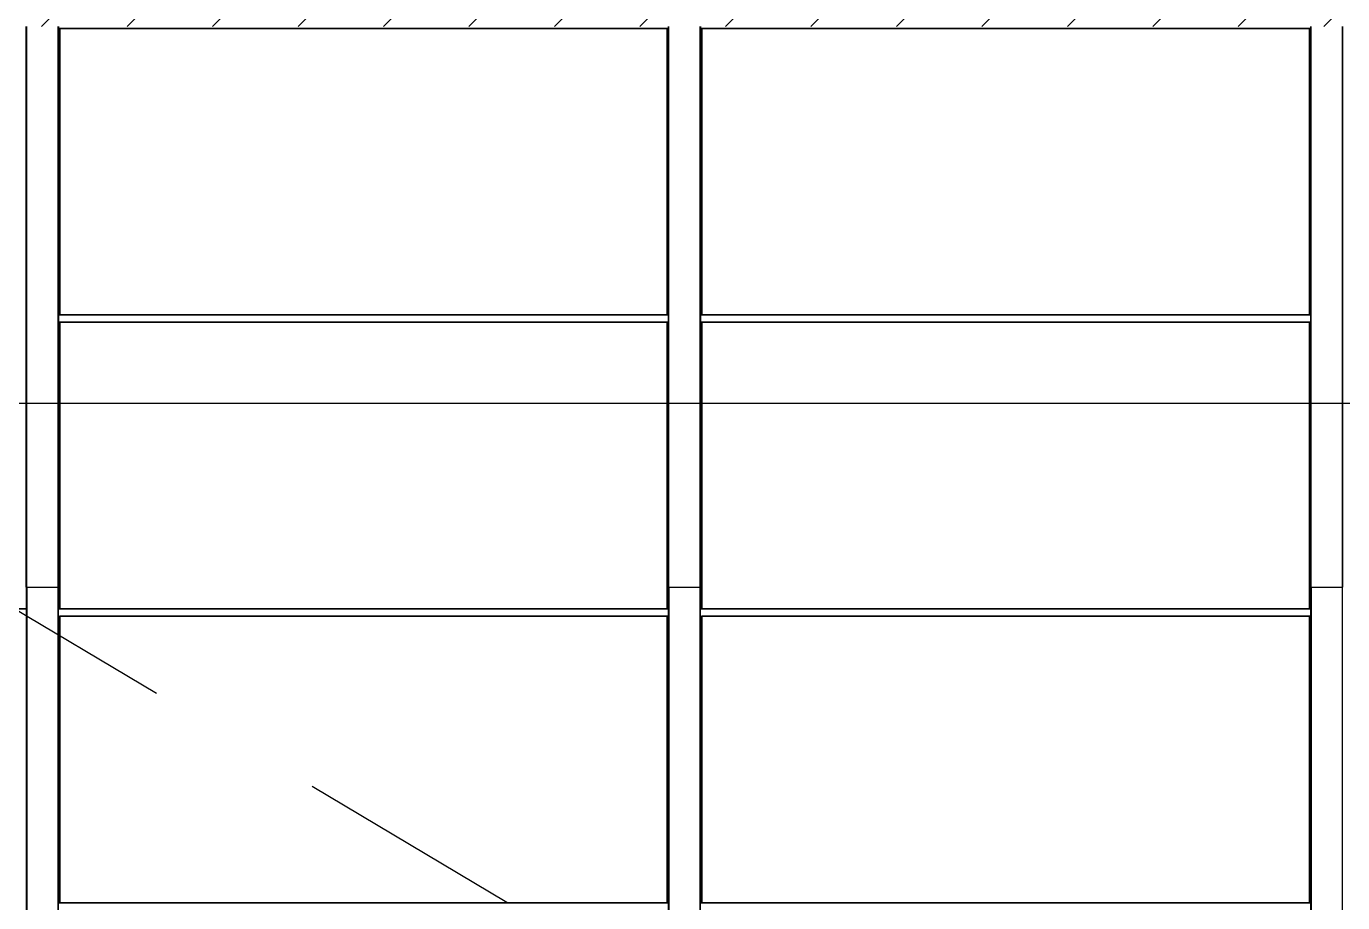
# Model space of a CAD drawing. Header units: metres. Extents: x -227.9 to -140, y 37.9 to 92.1.
# Drawn here: x -202.123 to -197.767, y 72.215 to 75.114 of the extents above; entities that cross this region are included whole.
import ezdxf

# ---------------------------------------------------------------- set-up
doc = ezdxf.new("R2010")
doc.units = ezdxf.units.M
doc.linetypes.add('JIS_02_0.7', pattern=[1.35, 0.75, -0.6])
for name, color, linetype, lineweight in [('A-ANNO-DIMS', 7, 'Continuous', 9), ('A-ANNO-DIMS-100', 7, 'Continuous', 9), ('A-FLOR-PATT', 7, 'Continuous', 5), ('A-GENM', 7, 'Continuous', 5), ('S-BEAM', 7, 'Continuous', 5)]:
    doc.layers.add(name, color=color, linetype=linetype, lineweight=lineweight)
doc.layers.add('A-DETL', color=94, linetype='Continuous', lineweight=5, true_color=0x00a600)
doc.layers.add('G-IMPT', color=8, linetype='Continuous', lineweight=5, true_color=0x808080)
doc.styles.add('RomanD_B', font='', dxfattribs={"height": 0.2})
doc.styles.get('RomanD_B').set_extended_font_data('RomanD', bold=True)
doc.dimstyles.new('LAG-Romans_0_2', dxfattribs={"dimscale": 0.3048, "dimtxt": 0.200715, "dimasz": 0.492126, "dimexe": 0.787402, "dimexo": 0.0625, "dimgap": 0, "dimtad": 1, "dimrnd": 0.01, "dimzin": 0, "dimdsep": 46, "dimtxsty": 'RomanD_B', "dimblk1": 'OBLIQUE', "dimblk2": 'OBLIQUE', "dimsah": 1, "dimcen": 0.09, "dimdle": 0.656168, "dimazin": 0, "dimtfac": 1, "dimtdec": 4, "dimtix": 1, "dimtmove": 0, "dimatfit": 3, "dimfxl": 0.787402, "dimfxlon": 1, "dimtvp": 1, "dimtolj": 1, "dimtzin": 0, "dimarcsym": 2})

# ---------------------------------------------------------------- blocks, each defined once
blk = doc.blocks.new('LAG-B1020-CADRE STRUCTURELLE-PATIO - MUC-PATIO_skp_78-11715551-MUC-LAG-PRO-PLA-ARC-TZN-N02-AG02Ec-Cote')
at = {"layer": 'G-IMPT', "color": 7}
for p, q in [((4.026, 6.9215), (4.026, 5.9743)), ((4.026, 6.9215), (6.0371, 6.9215)), ((4.026, 6.9215), (6.0371, 6.9215)), ((4.026, 5.9743), (4.026, 6.9215)), ((6.0371, 5.9743), (6.0371, 6.9215)), ((6.0371, 5.9743), (6.0371, 6.9215)), ((6.151, 6.9215), (6.151, 5.9743)), ((6.151, 6.9215), (8.1621, 6.9215)), ((6.151, 6.9215), (8.1621, 6.9215)), ((6.151, 5.9743), (6.151, 6.9215)), ((8.1621, 5.9743), (8.1621, 6.9215)), ((8.1621, 5.9743), (8.1621, 6.9215)), ((4.026, 5.9499), (4.026, 5.0015)), ((4.026, 5.9499), (6.0371, 5.9499)), ((4.026, 5.9499), (6.0371, 5.9499)), ((4.026, 5.0015), (4.026, 5.9499)), ((6.0371, 5.0015), (6.0371, 5.9499)), ((6.0371, 5.0015), (6.0371, 5.9499)), ((6.151, 5.9499), (6.151, 5.0015)), ((6.151, 5.9499), (8.1621, 5.9499)), ((6.151, 5.9499), (8.1621, 5.9499)), ((6.151, 5.0015), (6.151, 5.9499)), ((8.1621, 5.0015), (8.1621, 5.9499)), ((8.1621, 5.0015), (8.1621, 5.9499)), ((4.026, 4.9771), (4.026, 4.0299)), ((4.026, 4.9771), (6.0371, 4.9771)), ((4.026, 4.9771), (6.0371, 4.9771)), ((4.026, 4.0299), (4.026, 4.9771)), ((6.0371, 4.0299), (6.0371, 4.9771)), ((6.0371, 4.0299), (6.0371, 4.9771)), ((6.151, 4.9771), (6.151, 4.0299)), ((6.151, 4.9771), (8.1621, 4.9771)), ((6.151, 4.9771), (8.1621, 4.9771)), ((6.151, 4.0299), (6.151, 4.9771)), ((8.1621, 4.0299), (8.1621, 4.9771)), ((8.1621, 4.0299), (8.1621, 4.9771))]:
    blk.add_line(p, q, dxfattribs=at)
blk = doc.blocks.new('LAG-B1020-CADRE STRUCTURELLE-PATIO - MUC-PATIO_skp_75-11715548-MUC-LAG-PRO-PLA-ARC-TZN-N02-AG02Ec-Cote')
at = {"layer": 'G-IMPT', "color": 7}
for p, q in [((4.026, 5.195), (4.026, 7.0507)), ((4.131, 7.0507), (4.131, 5.195)), ((4.131, 5.195), (4.131, 7.0507)), ((6.151, 5.195), (6.151, 7.0507)), ((6.151, 5.195), (6.151, 7.0507)), ((6.256, 7.0507), (6.256, 5.195)), ((6.256, 5.195), (6.256, 7.0507)), ((8.276, 5.195), (8.276, 7.0507)), ((8.276, 5.195), (8.276, 7.0507)), ((8.381, 7.0507), (8.381, 5.195)), ((8.381, 5.195), (8.381, 7.0507)), ((4.026, 5.195), (4.131, 5.195)), ((4.026, 5.195), (4.026, 2.2157)), ((4.026, 5.195), (4.131, 5.195)), ((4.131, 2.2157), (4.131, 5.195)), ((4.131, 2.2157), (4.131, 5.195)), ((6.151, 5.195), (6.256, 5.195)), ((6.151, 2.2157), (6.151, 5.195)), ((6.151, 5.195), (6.151, 2.2157)), ((6.151, 5.195), (6.256, 5.195)), ((6.256, 2.2157), (6.256, 5.195)), ((6.256, 2.2157), (6.256, 5.195)), ((8.276, 5.195), (8.381, 5.195)), ((8.276, 2.2157), (8.276, 5.195)), ((8.276, 5.195), (8.276, 2.2157)), ((8.276, 5.195), (8.381, 5.195)), ((8.381, 2.2157), (8.381, 5.195)), ((8.381, 2.2157), (8.381, 5.195))]:
    blk.add_line(p, q, dxfattribs=at)
blk = doc.blocks.new('LAG-B1020-CADRE STRUCTURELLE-PATIO - MUC-PATIO_skp_74-11715547-MUC-LAG-PRO-PLA-ARC-TZN-N02-AG02Ec-Cote')
at = {"layer": 'G-IMPT', "color": 7}
for p, q in [((4.046, 15.0869), (4.046, 14.1396)), ((6.0571, 15.0869), (4.046, 15.0869)), ((6.0571, 15.0869), (4.046, 15.0869)), ((4.046, 14.1396), (4.046, 15.0869)), ((6.0571, 15.0869), (6.0571, 14.1396)), ((6.0571, 14.1396), (6.0571, 15.0869)), ((6.171, 15.0869), (6.171, 14.1396)), ((8.1821, 15.0869), (6.171, 15.0869)), ((8.1821, 15.0869), (6.171, 15.0869)), ((6.171, 14.1396), (6.171, 15.0869)), ((8.1821, 15.0869), (8.1821, 14.1396)), ((8.1821, 14.1396), (8.1821, 15.0869)), ((4.0427, 14.1396), (6.0615, 14.1396)), ((6.0615, 14.1396), (4.0427, 14.1396)), ((4.046, 14.1153), (4.046, 13.1668)), ((6.0571, 14.1153), (4.046, 14.1153)), ((6.0571, 14.1153), (4.046, 14.1153)), ((4.046, 13.1668), (4.046, 14.1153)), ((6.0571, 14.1153), (6.0571, 13.1668)), ((6.0571, 13.1668), (6.0571, 14.1153)), ((6.1677, 14.1396), (8.1865, 14.1396)), ((8.1865, 14.1396), (6.1677, 14.1396)), ((6.171, 14.1153), (6.171, 13.1668)), ((8.1821, 14.1153), (6.171, 14.1153)), ((8.1821, 14.1153), (6.171, 14.1153)), ((6.171, 13.1668), (6.171, 14.1153)), ((8.1821, 14.1153), (8.1821, 13.1668)), ((8.1821, 13.1668), (8.1821, 14.1153)), ((1.9177, 13.1668), (3.9365, 13.1668)), ((3.9365, 13.1668), (1.9177, 13.1668)), ((4.0427, 13.1668), (6.0615, 13.1668)), ((6.0615, 13.1668), (4.0427, 13.1668)), ((6.1677, 13.1668), (8.1865, 13.1668)), ((8.1865, 13.1668), (6.1677, 13.1668)), ((4.046, 13.1425), (4.046, 12.1952)), ((6.0571, 13.1425), (4.046, 13.1425)), ((6.0571, 13.1425), (4.046, 13.1425)), ((4.046, 12.1952), (4.046, 13.1425)), ((6.0571, 13.1425), (6.0571, 12.1952)), ((6.0571, 12.1952), (6.0571, 13.1425)), ((6.171, 13.1425), (6.171, 12.1952)), ((8.1821, 13.1425), (6.171, 13.1425)), ((8.1821, 13.1425), (6.171, 13.1425)), ((6.171, 12.1952), (6.171, 13.1425)), ((8.1821, 13.1425), (8.1821, 12.1952)), ((8.1821, 12.1952), (8.1821, 13.1425)), ((4.0427, 12.1952), (6.0615, 12.1952)), ((6.0615, 12.1952), (4.0427, 12.1952)), ((6.1677, 12.1952), (8.1865, 12.1952)), ((8.1865, 12.1952), (6.1677, 12.1952))]:
    blk.add_line(p, q, dxfattribs=at)
blk = doc.blocks.new('LAG-B1020-CADRE STRUCTURELLE-PATIO - MUC-PATIO_skp_2-11715475-MUC-LAG-PRO-PLA-ARC-TZN-N02-AG02Ec-Cote')
for name, p in [('LAG-B1020-CADRE STRUCTURELLE-PATIO - MUC-PATIO_skp_78-11715551-MUC-LAG-PRO-PLA-ARC-TZN-N02-AG02Ec-Cote', (0.2394, 8.352)), ('LAG-B1020-CADRE STRUCTURELLE-PATIO - MUC-PATIO_skp_74-11715547-MUC-LAG-PRO-PLA-ARC-TZN-N02-AG02Ec-Cote', (0.2194, 0.1866)), ('LAG-B1020-CADRE STRUCTURELLE-PATIO - MUC-PATIO_skp_75-11715548-MUC-LAG-PRO-PLA-ARC-TZN-N02-AG02Ec-Cote', (0.1299, 8.23))]:
    blk.add_blockref(name, p)
blk = doc.blocks.new('LAG-B1020-CADRE STRUCTURELLE-PATIO - LAG-LAG-B1020-CADRE STRUCTURELLE-PATIO-10510598-MUC-LAG-PRO-PLA-ARC-TZN-N02-AG02Ec-Cote')
blk.add_blockref('LAG-B1020-CADRE STRUCTURELLE-PATIO - MUC-PATIO_skp_2-11715475-MUC-LAG-PRO-PLA-ARC-TZN-N02-AG02Ec-Cote', (-12.7084, -8.23))
blk = doc.blocks.new('DIMBLOCK78-MUC-LAG-PRO-PLA-ARC-TZN-N02-AG02Ec-Cote')
at = {"layer": 'A-ANNO-DIMS-100', "transparency": 16777216}
for p, q in [((-206.5441, 73.6267), (-206.5441, 74.1067)), ((-180.5754, 73.6267), (-180.5754, 74.1067)), ((-206.7441, 73.8667), (-180.3754, 73.8667)), ((-206.5441, 73.8667), (-206.5441, 73.6267)), ((-180.5754, 73.8667), (-180.5754, 73.6267))]:
    blk.add_line(p, q, dxfattribs=at)
at = {"layer": 'A-ANNO-DIMS-100', "lineweight": 25, "transparency": 16777216}
for p, q in [((-206.5441, 73.8667), (-206.4691, 73.9417)), ((-180.5754, 73.8667), (-180.5004, 73.9417)), ((-206.5441, 73.8667), (-206.6191, 73.7917)), ((-180.5754, 73.8667), (-180.6504, 73.7917))]:
    blk.add_line(p, q, dxfattribs=at)
at = {"layer": 'A-ANNO-DIMS-100', "color": 0, "transparency": 16777216, "insert": (-193.9998, 74.1323), "char_height": 0.2, "width": 1.056069, "attachment_point": 1, "line_spacing_factor": 1.146391, "style": 'RomanD_B'}
blk.add_mtext('25.97', dxfattribs=at)
blk = doc.blocks.new('_Oblique')
at = {"color": 0, "linetype": 'ByBlock', "lineweight": -2}
blk.add_line((-0.5, -0.5), (0.5, 0.5), dxfattribs=at)
blk = doc.blocks.new('PATIO - CMS-PATIO-2083973-MUC-LAG-PRO-PLA-ARC-TZN-N02-AG02Ec-Cote')
at = {"layer": 'G-IMPT', "color": 7, "lineweight": 9}
for p, q in [((-8.5525, 5.195), (-8.5525, 7.0507)), ((-8.5525, 5.195), (-8.5525, 7.0507)), ((-8.4475, 7.0507), (-8.4475, 5.195)), ((-8.4475, 5.195), (-8.4475, 7.0507)), ((-8.443, 7.0435), (-8.443, 6.0962)), ((-8.443, 7.0435), (-6.4319, 7.0435)), ((-8.443, 7.0435), (-6.4319, 7.0435)), ((-8.443, 6.0962), (-8.443, 7.0435)), ((-8.443, 7.0435), (-8.443, 6.0962)), ((-6.4319, 7.0435), (-8.443, 7.0435)), ((-6.4319, 7.0435), (-8.443, 7.0435)), ((-8.443, 6.0962), (-8.443, 7.0435)), ((-6.4319, 7.0435), (-6.432, 6.0962)), ((-6.432, 6.0962), (-6.4319, 7.0435)), ((-6.4319, 6.0962), (-6.4319, 7.0435)), ((-6.4319, 6.0962), (-6.4319, 7.0435)), ((-6.4275, 5.195), (-6.4275, 7.0507)), ((-6.4275, 5.195), (-6.4275, 7.0507)), ((-6.3225, 7.0507), (-6.3225, 5.195)), ((-6.3225, 5.195), (-6.3225, 7.0507)), ((-6.318, 7.0435), (-6.318, 6.0962)), ((-6.318, 7.0435), (-4.3069, 7.0435)), ((-6.318, 7.0435), (-4.3069, 7.0435)), ((-6.318, 6.0962), (-6.318, 7.0435)), ((-6.318, 7.0435), (-6.318, 6.0962)), ((-4.3069, 7.0435), (-6.318, 7.0435)), ((-4.3069, 7.0435), (-6.318, 7.0435)), ((-6.318, 6.0962), (-6.318, 7.0435)), ((-4.3069, 7.0435), (-4.307, 6.0962)), ((-4.307, 6.0962), (-4.3069, 7.0435)), ((-4.3069, 6.0962), (-4.3069, 7.0435)), ((-4.3069, 6.0962), (-4.3069, 7.0435)), ((-4.3025, 5.195), (-4.3025, 7.0507)), ((-4.3025, 5.195), (-4.3025, 7.0507)), ((-8.4475, 6.0962), (-6.4286, 6.0962)), ((-6.4286, 6.0962), (-8.4475, 6.0962)), ((-8.4431, 6.0719), (-8.4431, 5.1234)), ((-8.4431, 6.0719), (-6.4319, 6.0719)), ((-8.4431, 6.0719), (-6.4319, 6.0719)), ((-8.4431, 5.1234), (-8.4431, 6.0719)), ((-8.4431, 6.0719), (-8.4431, 5.1234)), ((-6.4319, 6.0719), (-8.4431, 6.0719)), ((-6.4319, 6.0719), (-8.4431, 6.0719)), ((-8.4431, 5.1234), (-8.4431, 6.0719)), ((-6.4319, 6.0719), (-6.432, 5.1234)), ((-6.432, 5.1234), (-6.432, 6.0719)), ((-6.4319, 5.1234), (-6.4319, 6.0719)), ((-6.4319, 5.1234), (-6.4319, 6.0719)), ((-6.3225, 6.0962), (-4.3036, 6.0962)), ((-4.3036, 6.0962), (-6.3225, 6.0962)), ((-6.3181, 6.0719), (-6.3181, 5.1234)), ((-6.3181, 6.0719), (-4.3069, 6.0719)), ((-6.3181, 6.0719), (-4.3069, 6.0719)), ((-6.3181, 5.1234), (-6.3181, 6.0719)), ((-6.3181, 6.0719), (-6.3181, 5.1234)), ((-4.3069, 6.0719), (-6.3181, 6.0719)), ((-4.3069, 6.0719), (-6.3181, 6.0719)), ((-6.3181, 5.1234), (-6.3181, 6.0719)), ((-4.3069, 6.0719), (-4.307, 5.1234)), ((-4.307, 5.1234), (-4.307, 6.0719)), ((-4.3069, 5.1234), (-4.3069, 6.0719)), ((-4.3069, 5.1234), (-4.3069, 6.0719)), ((-8.5525, 5.195), (-8.4475, 5.195)), ((-8.5525, 2.2157), (-8.5525, 5.195)), ((-8.5525, 5.195), (-8.5525, 2.2157)), ((-8.5525, 5.195), (-8.4475, 5.195)), ((-8.4475, 2.2157), (-8.4475, 5.195)), ((-8.4475, 2.2157), (-8.4475, 5.195)), ((-6.4275, 5.195), (-6.3225, 5.195)), ((-6.4275, 2.2157), (-6.4275, 5.195)), ((-6.4275, 5.195), (-6.4275, 2.2157)), ((-6.4275, 5.195), (-6.3225, 5.195)), ((-6.3225, 2.2157), (-6.3225, 5.195)), ((-6.3225, 2.2157), (-6.3225, 5.195)), ((-4.3025, 5.195), (-4.1975, 5.195)), ((-4.3025, 2.2157), (-4.3025, 5.195)), ((-4.3025, 5.195), (-4.3025, 2.2157)), ((-4.3025, 5.195), (-4.1975, 5.195)), ((-10.5725, 5.1234), (-8.5536, 5.1234)), ((-8.5536, 5.1234), (-10.5725, 5.1234)), ((-8.4475, 5.1234), (-6.4286, 5.1234)), ((-6.4286, 5.1234), (-8.4475, 5.1234)), ((-8.443, 5.0991), (-8.443, 4.1518)), ((-8.443, 5.0991), (-6.4319, 5.0991)), ((-8.443, 5.0991), (-6.4319, 5.0991)), ((-8.443, 4.1518), (-8.443, 5.0991)), ((-8.443, 5.0991), (-8.443, 4.1518)), ((-6.4319, 5.0991), (-8.443, 5.0991)), ((-6.4319, 5.0991), (-8.443, 5.0991)), ((-8.443, 4.1518), (-8.443, 5.0991)), ((-6.4319, 5.0991), (-6.432, 4.1518)), ((-6.432, 4.1518), (-6.4319, 5.0991)), ((-6.4319, 4.1518), (-6.4319, 5.0991)), ((-6.4319, 4.1518), (-6.4319, 5.0991)), ((-6.3225, 5.1234), (-4.3036, 5.1234)), ((-4.3036, 5.1234), (-6.3225, 5.1234)), ((-6.318, 5.0991), (-6.318, 4.1518)), ((-6.318, 5.0991), (-4.3069, 5.0991)), ((-6.318, 5.0991), (-4.3069, 5.0991)), ((-6.318, 4.1518), (-6.318, 5.0991)), ((-6.318, 5.0991), (-6.318, 4.1518)), ((-4.3069, 5.0991), (-6.318, 5.0991)), ((-4.3069, 5.0991), (-6.318, 5.0991)), ((-6.318, 4.1518), (-6.318, 5.0991)), ((-4.3069, 5.0991), (-4.307, 4.1518)), ((-4.307, 4.1518), (-4.3069, 5.0991)), ((-4.3069, 4.1518), (-4.3069, 5.0991)), ((-4.3069, 4.1518), (-4.3069, 5.0991))]:
    blk.add_line(p, q, dxfattribs=at)

msp = doc.modelspace()

# ---------------------------------------------------------------- hatches: boundary and pattern name
at = {"layer": 'A-FLOR-PATT', "lineweight": 9}
h = msp.add_hatch(dxfattribs=at)
h.set_pattern_fill('FP_7', color=256, style=0, pattern_type=2)
h.set_pattern_definition([(45, (0, 0), (-0.14142136, 0.14142136), [])])
h.paths.add_polyline_path([(-181.3591, 72.7387), (-181.3597, 73.6135), (-181.367, 73.7779), (-181.3865, 73.9414), (-181.4183, 74.1031), (-181.4606, 74.2576), (-181.5154, 74.4118), (-181.5815, 74.5616), (-181.6586, 74.706), (-181.7462, 74.8444), (-181.844, 74.9758), (-181.9512, 75.0997), (-182.0674, 75.2152), (-182.1919, 75.3218), (-182.324, 75.4189), (-182.4629, 75.5058), (-182.608, 75.5821), (-182.7584, 75.6475), (-182.9132, 75.7014), (-183.0716, 75.7437), (-183.2327, 75.7741), (-183.3959, 75.7924), (-183.5653, 75.7985), (-203.5941, 75.798), (-203.7574, 75.7908), (-203.9198, 75.7715), (-204.0803, 75.7402), (-204.2382, 75.6971), (-204.3924, 75.6423), (-204.5422, 75.5762), (-204.6866, 75.4991), (-204.825, 75.4114), (-204.9565, 75.3137), (-205.0803, 75.2064), (-205.1959, 75.0902), (-205.3024, 74.9658), (-205.3405, 74.9142), (-205.0664, 73.9007), (-205.033, 74.037), (-204.9891, 74.1649), (-204.9327, 74.2905), (-204.8649, 74.4105), (-204.7864, 74.5237), (-204.6979, 74.6293), (-204.6, 74.7263), (-204.4937, 74.8138), (-204.3798, 74.8913), (-204.2592, 74.958), (-204.1331, 75.0134), (-204.0024, 75.0569), (-203.8682, 75.0883), (-203.7318, 75.1072), (-203.5941, 75.1135), (-183.5441, 75.1135), (-183.4134, 75.1078), (-183.2837, 75.0907), (-183.1559, 75.0624), (-183.0311, 75.0231), (-182.9102, 74.973), (-182.7941, 74.9126), (-182.6818, 74.8407), (-182.58, 74.7626), (-182.4835, 74.6742), (-182.3913, 74.5728), (-182.3154, 74.4739), (-182.2451, 74.3635), (-182.1847, 74.2474), (-182.1346, 74.1265), (-182.0952, 74.0017), (-182.0669, 73.874), (-182.0498, 73.7443), (-182.0441, 73.6135), (-182.0441, 72.7387), (-181.6068, 72.7387)])

# ---------------------------------------------------------------- linework, layer by layer
at = {"layer": 'A-DETL', "color": 7, "linetype": 'JIS_02_0.7'}
msp.add_line((-204.6554, 74.6739), (-182.4815, 61.4534), dxfattribs=at)

# ---------------------------------------------------------------- block references
at = {"layer": 'A-GENM', "lineweight": 9}
msp.add_blockref('PATIO - CMS-PATIO-2083973-MUC-LAG-PRO-PLA-ARC-TZN-N02-AG02Ec-Cote', (-193.5691, 68.0628), dxfattribs=at)
at = {"layer": 'S-BEAM'}
msp.add_blockref('LAG-B1020-CADRE STRUCTURELLE-PATIO - LAG-LAG-B1020-CADRE STRUCTURELLE-PATIO-10510598-MUC-LAG-PRO-PLA-ARC-TZN-N02-AG02Ec-Cote', (-193.5703, 68.0628), dxfattribs=at)

# ---------------------------------------------------------------- dimensions: what is measured, and where the dimension line sits
at = {"layer": 'A-ANNO-DIMS'}
dim = msp.add_linear_dim(base=(-180.5754, 73.8667), p1=(-206.5441, 73.6267), p2=(-180.5754, 73.6267), dimstyle='LAG-Romans_0_2', override={"dimpost": '<>', "dimfxl": 25.96875}, dxfattribs=at)
dim.commit()
dim.dimension.update_dxf_attribs({"geometry": 'DIMBLOCK78-MUC-LAG-PRO-PLA-ARC-TZN-N02-AG02Ec-Cote', "text_midpoint": (-193.5598, 73.9667)})

doc.saveas('drawing.dxf')
